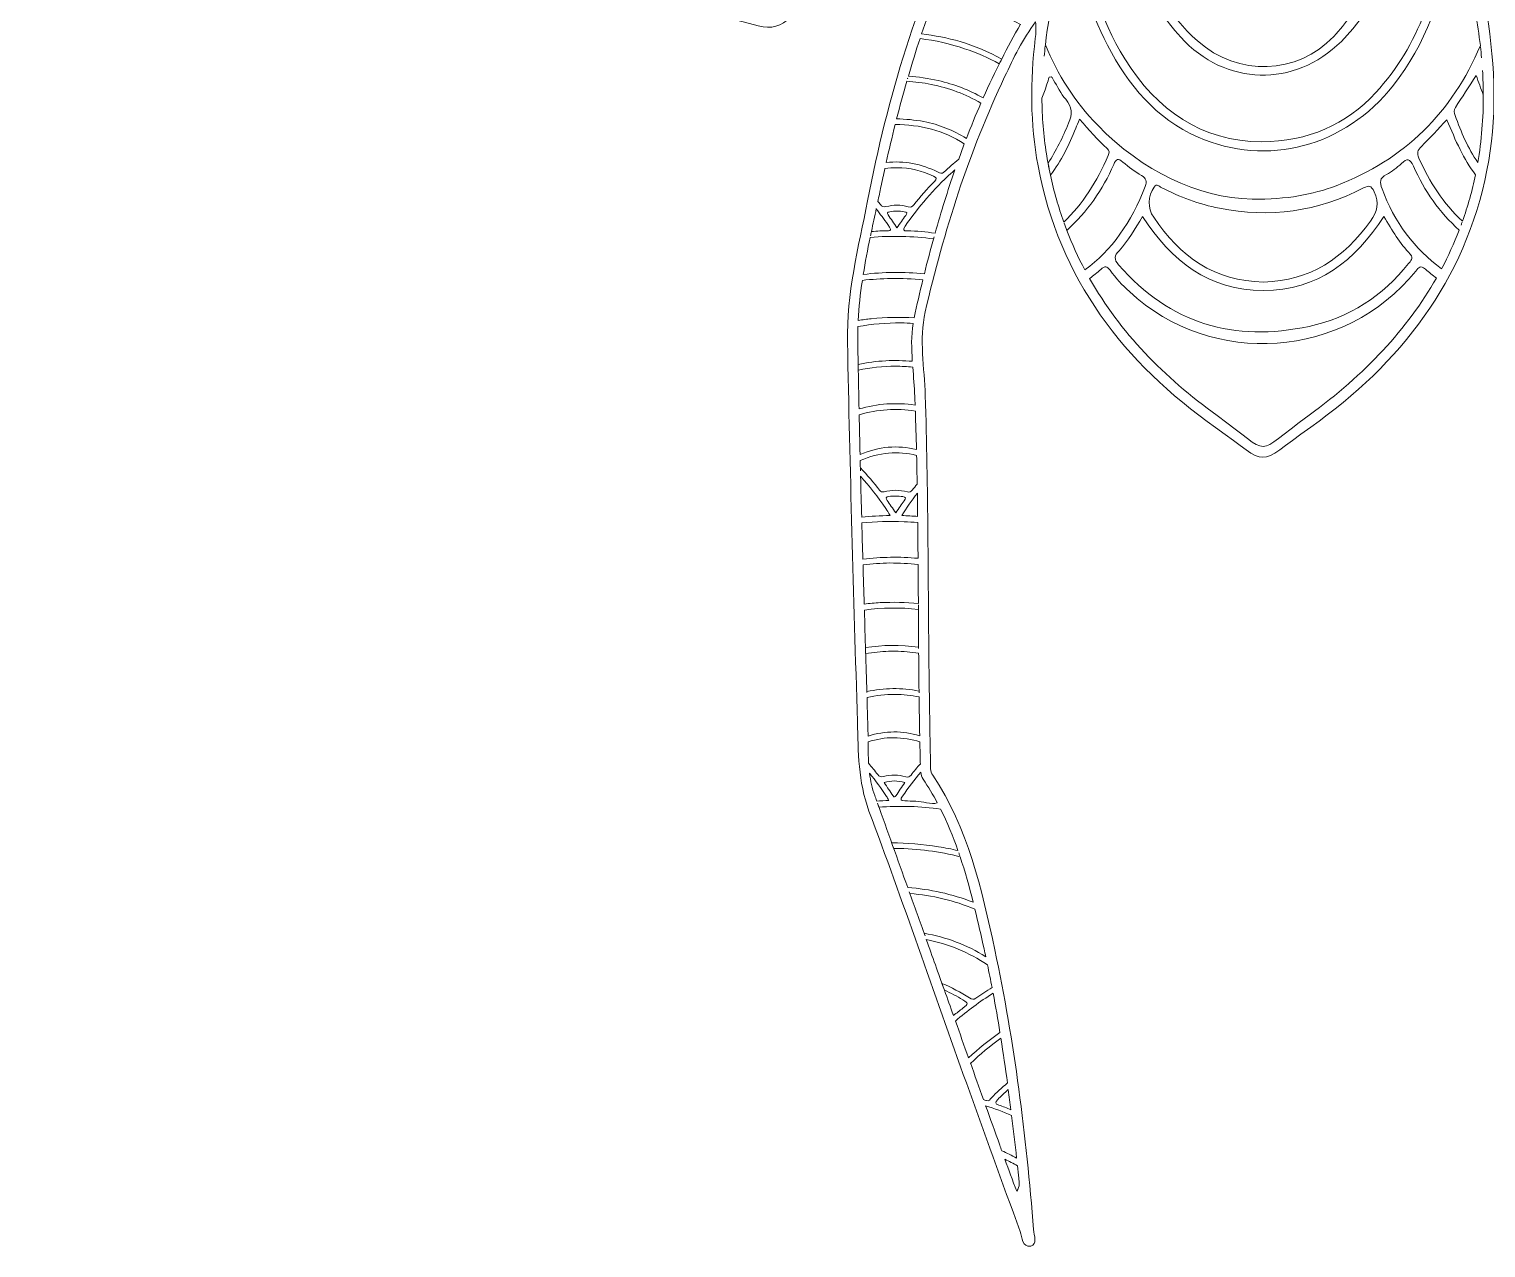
# Model space of a CAD drawing. Extents: x 25 to 1975, y -721 to -279.
# Drawn here: x 24.8 to 240.1, y -717.7 to -537.7 of the extents above; entities that cross this region are included whole.
import ezdxf

# ---------------------------------------------------------------- set-up
doc = ezdxf.new("R2010")
doc.units = 0
doc.header["$MEASUREMENT"] = 0
doc.layers.add('Layer 1', color=7, linetype='Continuous')

# ---------------------------------------------------------------- blocks, each defined once
blk = doc.blocks.new('block 2')
at = {"layer": 'Layer 1', "lineweight": 0}
for points, knots in [([(388.32, -501.72), (384.42, -499.62), (380.27, -498.28), (375.85, -497.84), (365.06, -496.77), (355.42, -500.09), (347.08, -506.53), (342.61, -509.97), (337.86, -511.74), (332.54, -512.74), (328.89, -513.44), (325.27, -514.34), (321.63, -515.1), (310.53, -517.39), (299.47, -519.93), (288.21, -521.37), (286.94, -521.53), (286.01, -521.22), (285.06, -520.39), (268.73, -506.1), (252.39, -491.82), (236.02, -477.58), (234.88, -476.58), (234.68, -475.63), (235.48, -474.22), (236.18, -474.76), (236.83, -475.25), (237.47, -475.76), (244.99, -481.77), (252.98, -487.06), (261.25, -491.98), (263.38, -493.24), (264.75, -493.18), (266.57, -491.33), (274.77, -483.02), (283.11, -474.84), (291.16, -466.37), (303.15, -453.76), (314.88, -440.92), (326.22, -427.72), (327.13, -426.66), (328.01, -425.63), (328.06, -424.07), (328.48, -411.88), (332.55, -400.77), (338.22, -390.14), (338.62, -389.38), (339.64, -388.56), (338.92, -387.73), (338.31, -387.03), (337.19, -387.5), (336.31, -387.71), (330.47, -389.11), (326.79, -393.15), (323.95, -398.1), (320.32, -404.42), (318.4, -411.34), (317.15, -418.47), (316.9, -419.93), (316.77, -421.38), (315.58, -422.54), (297.81, -439.79), (280.06, -457.07), (262.32, -474.33), (255.99, -466.91), (246.81, -461.23), (237.01, -456.42), (234.03, -454.96), (234.03, -454.94), (235.58, -452.08), (243.25, -437.97), (250.91, -423.85), (258.6, -409.74), (259.28, -408.49), (259.74, -407.2), (260.05, -405.81), (264.41, -386.62), (268.78, -367.42), (273.18, -348.24), (273.49, -346.9), (273.51, -345.66), (273.22, -344.32), (270.43, -331.39), (267.67, -318.44), (264.9, -305.5), (263.42, -298.54), (261.94, -291.58), (260.41, -284.64), (260.25, -283.92), (260.33, -282.63), (259.25, -282.77), (258.19, -282.91), (258.57, -284.12), (258.58, -284.88), (258.64, -287.2), (258.81, -289.51), (258.89, -291.82), (259.33, -305.23), (259.78, -318.63), (260.16, -332.04), (260.29, -336.58), (261.14, -341.17), (260.25, -345.66), (257.16, -361.33), (253.45, -376.86), (249.41, -392.3), (248.35, -396.36), (247.95, -400.68), (245.65, -404.32), (240.51, -412.44), (235.27, -420.5), (230.05, -428.57), (229.69, -429.12), (229.57, -430.03), (228.54, -429.99), (227.75, -427.88), (227.07, -425.75), (226.16, -423.72), (225.56, -422.38), (225.77, -421.5), (226.72, -420.41), (230.34, -416.29), (233.44, -411.79), (236.03, -406.95), (238.09, -403.13), (239.69, -399.14), (240, -394.75), (240.43, -388.76), (237.46, -383.85), (232.08, -381.7), (231.45, -381.45), (230.63, -380.5), (229.94, -381.67), (229.37, -382.64), (230.35, -382.96), (230.82, -383.43), (232.94, -385.55), (233.85, -388.12), (233.78, -391.08), (233.67, -395.53), (231.94, -399.46), (229.85, -403.25), (228.48, -405.75), (227.06, -408.23), (224.94, -410.57), (224.24, -407.44), (223.54, -404.69), (221.84, -402.37), (221.06, -401.3), (220.79, -400.36), (221.06, -398.98), (221.55, -396.44), (220.15, -394.06), (217.96, -393.03), (215.75, -392), (213.26, -392.6), (211.46, -394.6), (210.99, -395.13), (210.79, -395.84), (209.78, -395.8), (207.64, -395.72), (205.49, -395.82), (203.35, -395.91), (202.58, -395.94), (202.21, -395.61), (201.75, -395.04), (199.61, -392.46), (196.98, -391.85), (194.54, -393.24), (192.17, -394.59), (191.24, -397.48), (192.21, -400.41), (192.4, -401), (192.98, -401.53), (192.46, -402.24), (190.84, -404.48), (190.2, -407.16), (189.28, -410.08), (185.69, -405.3), (182.85, -400.49), (181.44, -394.96), (180.32, -390.54), (180.6, -386.38), (184.3, -383.09), (184.75, -382.69), (185.13, -382.27), (184.75, -381.6), (184.22, -380.69), (183.57, -381.31), (183.04, -381.53), (178.45, -383.35), (175.53, -386.59), (174.81, -391.57), (174.2, -395.82), (175.39, -399.79), (177.06, -403.62), (179.7, -409.67), (183.5, -414.99), (187.63, -420.09), (188.16, -420.74), (189.1, -421.21), (188.61, -422.4), (187.61, -424.8), (186.71, -427.24), (185.69, -429.87), (185.28, -429.42), (185.04, -429.21), (184.87, -428.95), (179.48, -420.59), (174.1, -412.23), (168.72, -403.88), (168.17, -403.02), (167.85, -402.1), (167.61, -401.13), (164.99, -390.78), (162.08, -380.5), (159.83, -370.07), (157.22, -358.01), (153.16, -346.2), (154.37, -333.45), (155.29, -323.75), (155.15, -313.94), (155.48, -304.18), (155.7, -297.73), (155.92, -291.27), (156.09, -284.82), (156.11, -284.08), (156.52, -282.85), (155.37, -282.78), (154.3, -282.7), (154.6, -284.03), (154.25, -284.71), (154.21, -284.78), (154.22, -284.87), (154.2, -284.95), (150.11, -304.04), (146.01, -323.12), (141.93, -342.21), (141.48, -344.29), (141.03, -346.3), (141.55, -348.55), (145.19, -364.1), (148.58, -379.7), (152.27, -395.24), (153.5, -400.43), (153.94, -405.84), (156.6, -410.69), (164.06, -424.25), (171.41, -437.88), (178.8, -451.49), (180.53, -454.67), (180.41, -455.03), (177.28, -456.61), (168.06, -461.25), (159.25, -466.47), (152.42, -474.43), (151.63, -475.36), (151.16, -475.09), (150.47, -474.37), (148.11, -471.93), (145.72, -469.52), (143.33, -467.11), (128.92, -452.58), (114.53, -438.03), (100.09, -423.54), (98.54, -421.99), (97.82, -420.27), (97.46, -418.14), (96.12, -410.43), (93.97, -402.98), (89.65, -396.33), (86.96, -392.19), (83.51, -388.96), (78.53, -387.76), (77.58, -387.53), (76.38, -386.98), (75.72, -387.79), (75.07, -388.58), (76.1, -389.45), (76.51, -390.22), (81.84, -400.16), (85.76, -410.57), (86.48, -421.93), (86.65, -424.67), (87.55, -426.74), (89.31, -428.77), (108.22, -450.55), (127.98, -471.53), (148.56, -491.74), (150, -493.15), (151.15, -493.27), (152.86, -492.28), (161.4, -487.33), (169.58, -481.85), (177.3, -475.7), (177.79, -475.32), (178.15, -474.68), (178.91, -474.75), (179.89, -476.37), (178.98, -477.3), (177.82, -478.3), (162.39, -491.73), (146.92, -505.12), (131.64, -518.72), (129.05, -521.02), (126.67, -521.58), (123.4, -521.03), (107.23, -518.33), (91.26, -514.67), (75.25, -511.18), (73.67, -510.84), (72.38, -510.13), (71.13, -509.08), (65.16, -504.06), (58.45, -500.37), (50.8, -498.61), (42.34, -496.66), (34.19, -497.56), (26.48, -501.66), (25.86, -501.99), (24.82, -502.12), (25.06, -503.08), (25.29, -503.99), (26.28, -503.69), (26.99, -503.77), (28.63, -503.95), (30.29, -504.06), (31.92, -504.31), (44.53, -506.24), (56.12, -510.44), (65.48, -519.53), (66.23, -520.25), (67.1, -520.58), (68.1, -520.83), (89.59, -526.24), (111.08, -531.65), (132.55, -537.16), (134.57, -537.67), (135.89, -537.32), (137.37, -535.83), (148.44, -524.65), (159.59, -513.54), (170.76, -502.44), (174.79, -498.42), (178.92, -494.51), (183.39, -490.18), (183.24, -492.02), (186.02, -492.95), (183.69, -494.56), (174.66, -500.8), (168.4, -509.37), (163.34, -518.92), (155.99, -532.79), (151.72, -547.71), (148.71, -563.03), (147.36, -569.92), (145.6, -576.81), (145.74, -583.88), (146.09, -602.58), (146.66, -621.29), (147.21, -639.99), (147.35, -644.42), (147.3, -648.81), (148.92, -653.17), (153.89, -666.49), (158.52, -679.95), (163.31, -693.34), (165.93, -700.67), (168.58, -707.99), (171.27, -715.29), (171.57, -716.13), (171.54, -717.7), (172.82, -717.43), (173.88, -717.21), (173.3, -715.86), (173.24, -715.01), (172.14, -701.13), (170.44, -687.32), (167.51, -673.69), (165.59, -664.71), (163.57, -655.71), (158.34, -647.88), (157.94, -647.29), (158.01, -646.62), (158, -645.96), (157.93, -641.57), (157.85, -637.18), (157.8, -632.8), (157.64, -619.13), (157.68, -605.47), (157.24, -591.81), (157.11, -587.7), (156.3, -583.51), (157.23, -579.45), (159.97, -567.48), (163.7, -555.83), (168.97, -544.71), (170.29, -541.91), (171.63, -539.12), (173.54, -536.61), (173.65, -537.46), (173.59, -538.25), (173.49, -539.04), (172.75, -545.33), (172.73, -551.6), (173.9, -557.85), (177.01, -574.55), (186.59, -586.95), (200.13, -596.51), (208.41, -602.35), (205.79, -602.42), (214.19, -596.46), (227.46, -587.04), (236.99, -574.87), (240.24, -558.49), (241.74, -550.93), (241.51, -543.36), (240.23, -535.39), (241.47, -536.15), (241.72, -537.07), (242.15, -537.83), (249.19, -550.34), (253.61, -563.84), (257.07, -577.69), (257.45, -579.21), (257.9, -580.7), (257.84, -582.32), (257.59, -588.6), (257.29, -594.89), (257.21, -601.18), (257.04, -614.84), (257.04, -628.51), (256.83, -642.18), (256.8, -644.25), (257.27, -646.5), (255.97, -648.45), (253.44, -652.19), (251.83, -656.36), (250.53, -660.64), (245.29, -678.03), (243.2, -695.96), (241.52, -713.95), (241.44, -714.85), (241.36, -715.76), (241.35, -716.67), (241.35, -717.07), (241.48, -717.57), (242.02, -717.52), (242.29, -717.49), (242.63, -717.23), (242.76, -716.99), (243.07, -716.4), (243.29, -715.77), (243.51, -715.15), (246.36, -706.95), (249.26, -698.76), (252.24, -690.61), (257.04, -677.48), (261.6, -664.27), (266.43, -651.16), (266.92, -649.83), (267.21, -648.49), (267.25, -647.05), (267.66, -631.49), (268.13, -615.94), (268.56, -600.38), (268.73, -593.93), (269.53, -587.39), (268.83, -581.03), (266.98, -564.39), (263.49, -548.03), (257.41, -532.36), (251.61, -517.44), (244.15, -503.61), (230.47, -494.21), (228.72, -493.01), (230.39, -491.98), (230.82, -491.08), (231.54, -489.57), (232.16, -491.03), (232.59, -491.45), (237.95, -496.63), (243.31, -501.82), (248.6, -507.07), (258.23, -516.65), (267.82, -526.27), (277.42, -535.89), (278.58, -537.05), (279.64, -537.78), (281.53, -537.3), (302.84, -531.85), (324.18, -526.51), (345.52, -521.17), (347.33, -520.71), (348.84, -519.94), (350.2, -518.6), (352.99, -515.86), (356.2, -513.64), (359.64, -511.78), (368.44, -507), (377.88, -504.5), (387.83, -503.76), (388.53, -503.71), (389.5, -503.99), (389.65, -502.97), (389.77, -502.15), (388.88, -502.02), (388.32, -501.72)], [0, 0, 0, 0, 1, 1, 1, 2, 2, 2, 3, 3, 3, 4, 4, 4, 5, 5, 5, 6, 6, 6, 7, 7, 7, 8, 8, 8, 9, 9, 9, 10, 10, 10, 11, 11, 11, 12, 12, 12, 13, 13, 13, 14, 14, 14, 15, 15, 15, 16, 16, 16, 17, 17, 17, 18, 18, 18, 19, 19, 19, 20, 20, 20, 21, 21, 21, 22, 22, 22, 23, 23, 23, 24, 24, 24, 25, 25, 25, 26, 26, 26, 27, 27, 27, 28, 28, 28, 29, 29, 29, 30, 30, 30, 31, 31, 31, 32, 32, 32, 33, 33, 33, 34, 34, 34, 35, 35, 35, 36, 36, 36, 37, 37, 37, 38, 38, 38, 39, 39, 39, 40, 40, 40, 41, 41, 41, 42, 42, 42, 43, 43, 43, 44, 44, 44, 45, 45, 45, 46, 46, 46, 47, 47, 47, 48, 48, 48, 49, 49, 49, 50, 50, 50, 51, 51, 51, 52, 52, 52, 53, 53, 53, 54, 54, 54, 55, 55, 55, 56, 56, 56, 57, 57, 57, 58, 58, 58, 59, 59, 59, 60, 60, 60, 61, 61, 61, 62, 62, 62, 63, 63, 63, 64, 64, 64, 65, 65, 65, 66, 66, 66, 67, 67, 67, 68, 68, 68, 69, 69, 69, 70, 70, 70, 71, 71, 71, 72, 72, 72, 73, 73, 73, 74, 74, 74, 75, 75, 75, 76, 76, 76, 77, 77, 77, 78, 78, 78, 79, 79, 79, 80, 80, 80, 81, 81, 81, 82, 82, 82, 83, 83, 83, 84, 84, 84, 85, 85, 85, 86, 86, 86, 87, 87, 87, 88, 88, 88, 89, 89, 89, 90, 90, 90, 91, 91, 91, 92, 92, 92, 93, 93, 93, 94, 94, 94, 95, 95, 95, 96, 96, 96, 97, 97, 97, 98, 98, 98, 99, 99, 99, 100, 100, 100, 101, 101, 101, 102, 102, 102, 103, 103, 103, 104, 104, 104, 105, 105, 105, 106, 106, 106, 107, 107, 107, 108, 108, 108, 109, 109, 109, 110, 110, 110, 111, 111, 111, 112, 112, 112, 113, 113, 113, 114, 114, 114, 115, 115, 115, 116, 116, 116, 117, 117, 117, 118, 118, 118, 119, 119, 119, 120, 120, 120, 121, 121, 121, 122, 122, 122, 123, 123, 123, 124, 124, 124, 125, 125, 125, 126, 126, 126, 127, 127, 127, 128, 128, 128, 129, 129, 129, 130, 130, 130, 131, 131, 131, 132, 132, 132, 133, 133, 133, 134, 134, 134, 135, 135, 135, 136, 136, 136, 137, 137, 137, 138, 138, 138, 139, 139, 139, 140, 140, 140, 141, 141, 141, 142, 142, 142, 143, 143, 143, 144, 144, 144, 145, 145, 145, 146, 146, 146, 147, 147, 147, 148, 148, 148, 149, 149, 149, 150, 150, 150, 151, 151, 151, 152, 152, 152, 153, 153, 153, 154, 154, 154, 155, 155, 155, 156, 156, 156, 157, 157, 157, 158, 158, 158, 159, 159, 159, 160, 160, 160, 161, 161, 161, 162, 162, 162, 163, 163, 163, 164, 164, 164, 165, 165, 165, 166, 166, 166, 167, 167, 167, 168, 168, 168, 169, 169, 169, 169]), ([(218.84, -517.57), (218.93, -517.03), (219, -516.49), (219.08, -515.96), (219.1, -515.83), (219.15, -515.72), (219.24, -515.44), (221.34, -516.9), (223.53, -518.1), (225.82, -519.09), (226.51, -519.39), (226.15, -520.06), (226.08, -520.55), (225.48, -524.74), (224.01, -528.63), (222, -532.34), (220.76, -534.62), (219.42, -536.84), (217.61, -538.73), (212.14, -544.42), (203.55, -544.73), (197.46, -539.41), (193.15, -535.65), (190.78, -530.71), (189.22, -525.32), (188.74, -523.63), (188.38, -521.91), (188.19, -520.16), (188.15, -519.71), (188.04, -519.25), (188.63, -519.01), (190.88, -518.1), (192.98, -516.9), (195.18, -515.38), (195.64, -518.79), (196.15, -521.93), (197.25, -524.93), (197.87, -526.62), (198.65, -528.24), (199.75, -529.68), (203.74, -534.9), (210.85, -534.86), (214.71, -529.54), (217.29, -525.99), (218.18, -521.81), (218.84, -517.57)], [0, 0, 0, 0, 1, 1, 1, 2, 2, 2, 3, 3, 3, 4, 4, 4, 5, 5, 5, 6, 6, 6, 7, 7, 7, 8, 8, 8, 9, 9, 9, 10, 10, 10, 11, 11, 11, 12, 12, 12, 13, 13, 13, 14, 14, 14, 15, 15, 15, 15]), ([(234.44, -522.02), (232.95, -531.23), (230.3, -539.97), (223.8, -547.04), (219.38, -551.84), (213.83, -554.22), (206.93, -554.31), (198.05, -554.25), (191.47, -549.69), (186.74, -542.07), (182.97, -536), (181.05, -529.27), (179.93, -522.28), (179.79, -521.41), (180.07, -521.08), (180.93, -521.01), (182.56, -520.88), (184.16, -520.52), (185.7, -520), (186.64, -519.68), (186.87, -519.94), (187.01, -520.9), (188.01, -527.61), (190.34, -533.75), (194.98, -538.85), (201.56, -546.07), (211.8, -546.37), (218.72, -539.48), (223.5, -534.73), (225.9, -528.77), (227.13, -522.27), (227.59, -519.82), (227.54, -519.84), (229.96, -520.39), (231.18, -520.67), (232.42, -520.86), (233.66, -521.05), (234.26, -521.14), (234.54, -521.35), (234.44, -522.02)], [0, 0, 0, 0, 1, 1, 1, 2, 2, 2, 3, 3, 3, 4, 4, 4, 5, 5, 5, 6, 6, 6, 7, 7, 7, 8, 8, 8, 9, 9, 9, 10, 10, 10, 11, 11, 11, 12, 12, 12, 13, 13, 13, 13]), ([(235.15, -525.34), (235.28, -524.71), (235.42, -524.08), (235.52, -523.45), (236.25, -525.64), (236.91, -527.87), (237.46, -530.14), (238.29, -533.54), (238.89, -536.86), (239.26, -540.1), (235.1, -549.94), (228.08, -556.93), (217.95, -560.8), (214.44, -562.13), (210.79, -562.8), (205.53, -562.79), (197.41, -562.53), (189.34, -558.65), (182.72, -551.87), (179.28, -548.36), (176.79, -544.35), (174.99, -539.99), (175.67, -534.2), (176.98, -528.61), (178.83, -523.2), (179.76, -529.08), (181.4, -534.74), (184.16, -540.04), (187.22, -545.93), (191.31, -550.86), (197.54, -553.61), (207.75, -558.11), (219.27, -555.05), (226.42, -545.94), (231.18, -539.87), (233.62, -532.79), (235.15, -525.34)], [0, 0, 0, 0, 1, 1, 1, 2, 2, 2, 3, 3, 3, 4, 4, 4, 5, 5, 5, 6, 6, 6, 7, 7, 7, 8, 8, 8, 9, 9, 9, 10, 10, 10, 11, 11, 11, 12, 12, 12, 12]), ([(168.53, -542.09), (166.59, -541.03), (164.56, -540.15), (162.39, -539.51), (160.51, -538.96), (158.61, -538.59), (156.7, -538.38), (157.33, -536.5), (158.01, -534.63), (158.73, -532.78), (163.08, -533.42), (167.35, -534.81), (171.31, -536.96), (171.31, -536.95), (171.32, -536.95), (171.32, -536.95), (170.34, -538.64), (169.41, -540.36), (168.53, -542.09)], [0, 0, 0, 0, 1, 1, 1, 2, 2, 2, 3, 3, 3, 4, 4, 4, 5, 5, 5, 6, 6, 6, 6]), ([(165.8, -547.82), (163.73, -546.65), (161.5, -545.8), (159.14, -545.26), (157.68, -544.93), (156.21, -544.7), (154.74, -544.6), (155.28, -542.75), (155.85, -540.9), (156.46, -539.07), (158.74, -539.32), (160.92, -539.85), (163.04, -540.55), (164.84, -541.14), (166.55, -541.88), (168.18, -542.78), (168.29, -542.55), (168.41, -542.33), (168.52, -542.11), (167.56, -543.99), (166.66, -545.89), (165.8, -547.82)], [0, 0, 0, 0, 1, 1, 1, 2, 2, 2, 3, 3, 3, 4, 4, 4, 5, 5, 5, 6, 6, 6, 7, 7, 7, 7]), ([(174.97, -540.15), (174.91, -540.66), (174.86, -541.17), (174.81, -541.68), (174.86, -541.17), (174.91, -540.66), (174.97, -540.15)], [0, 0, 0, 0, 1, 1, 1, 2, 2, 2, 2]), ([(239.28, -540.29), (239.34, -540.82), (239.39, -541.35), (239.44, -541.88), (239.39, -541.35), (239.34, -540.82), (239.28, -540.29)], [0, 0, 0, 0, 1, 1, 1, 2, 2, 2, 2]), ([(174.47, -547.84), (174.6, -547.52), (174.73, -547.2), (174.85, -546.88), (175.11, -546.17), (175.32, -545.45), (175.55, -544.76), (176.02, -544.56), (176.05, -544.98), (176.17, -545.18), (176.79, -546.13), (177.26, -547.19), (177.99, -548.03), (178.97, -549.17), (178.98, -550.23), (178.42, -551.56), (177.55, -553.62), (176.61, -555.62), (175.38, -557.46), (175.3, -557.01), (175.22, -556.56), (175.15, -556.1), (174.72, -553.36), (174.49, -550.62), (174.47, -547.84)], [0, 0, 0, 0, 1, 1, 1, 2, 2, 2, 3, 3, 3, 4, 4, 4, 5, 5, 5, 6, 6, 6, 7, 7, 7, 8, 8, 8, 8]), ([(238.89, -557.38), (237.44, -555.24), (236.4, -552.88), (235.54, -550.41), (235.41, -550.01), (235.3, -549.64), (235.57, -549.22), (236.59, -547.7), (237.57, -546.15), (238.64, -544.51), (239.01, -545.5), (239.34, -546.44), (239.7, -547.36), (239.71, -550.81), (239.44, -554.14), (238.89, -557.38)], [0, 0, 0, 0, 1, 1, 1, 2, 2, 2, 3, 3, 3, 4, 4, 4, 5, 5, 5, 5]), ([(239.58, -543.78), (239.65, -544.99), (239.69, -546.18), (239.7, -547.36), (239.69, -546.18), (239.65, -544.99), (239.58, -543.78)], [0, 0, 0, 0, 1, 1, 1, 2, 2, 2, 2]), ([(163.32, -553.81), (161.38, -552.62), (159.3, -551.74), (157.03, -551.32), (155.67, -551.07), (154.32, -550.94), (153, -550.93), (153.47, -549.07), (153.98, -547.22), (154.51, -545.37), (155.71, -545.44), (156.91, -545.59), (158.12, -545.83), (160.74, -546.35), (163.19, -547.29), (165.46, -548.6), (165.46, -548.59), (165.46, -548.59), (165.47, -548.59), (164.71, -550.31), (164, -552.05), (163.32, -553.81)], [0, 0, 0, 0, 1, 1, 1, 2, 2, 2, 3, 3, 3, 4, 4, 4, 5, 5, 5, 6, 6, 6, 7, 7, 7, 7]), ([(154.64, -544.91), (154.63, -544.95), (154.62, -544.98), (154.61, -545.01), (154.62, -544.98), (154.63, -544.95), (154.64, -544.91)], [0, 0, 0, 0, 1, 1, 1, 2, 2, 2, 2]), ([(179.48, -552.29), (179.63, -551.91), (179.8, -551.53), (180.03, -550.97), (181.45, -552.57), (182.7, -554.03), (184.12, -555.32), (184.46, -555.63), (184.45, -555.94), (184.28, -556.33), (182.59, -560.16), (180.48, -563.55), (177.71, -566.18), (176.91, -563.95), (176.25, -561.63), (175.73, -559.22), (177.34, -557.13), (178.52, -554.77), (179.48, -552.29)], [0, 0, 0, 0, 1, 1, 1, 2, 2, 2, 3, 3, 3, 4, 4, 4, 5, 5, 5, 6, 6, 6, 6]), ([(236.62, -566.05), (236.62, -566.05), (236.62, -566.04), (236.61, -566.04), (233.79, -563.42), (231.73, -560.23), (230.19, -556.71), (229.87, -555.98), (229.97, -555.53), (230.55, -554.98), (231.83, -553.74), (233.02, -552.41), (234.3, -551.07), (234.97, -552.58), (235.56, -554.05), (236.27, -555.45), (236.94, -556.76), (237.68, -558.02), (238.55, -559.18), (238.06, -561.53), (237.42, -563.82), (236.62, -566.05)], [0, 0, 0, 0, 1, 1, 1, 2, 2, 2, 3, 3, 3, 4, 4, 4, 5, 5, 5, 6, 6, 6, 7, 7, 7, 7]), ([(162.18, -556.88), (161.43, -557.49), (160.71, -558.13), (160, -558.79), (159.66, -559.11), (159.41, -558.91), (159.12, -558.77), (156.66, -557.61), (154.11, -557.05), (151.46, -557.39), (151.88, -555.51), (152.32, -553.64), (152.79, -551.77), (156.42, -551.73), (160.07, -552.68), (163.01, -554.62), (162.73, -555.37), (162.45, -556.12), (162.18, -556.88)], [0, 0, 0, 0, 1, 1, 1, 2, 2, 2, 3, 3, 3, 4, 4, 4, 5, 5, 5, 6, 6, 6, 6]), ([(175.39, -557.49), (175.49, -558.07), (175.61, -558.65), (175.73, -559.22), (175.61, -558.65), (175.5, -558.07), (175.39, -557.49)], [0, 0, 0, 0, 1, 1, 1, 2, 2, 2, 2]), ([(178.16, -567.4), (181.15, -564.66), (183.45, -561.4), (185.09, -557.67), (185.46, -556.81), (185.72, -556.66), (186.45, -557.3), (187.3, -558.04), (188.23, -558.71), (189.19, -559.29), (189.92, -559.72), (190.01, -560.15), (189.73, -560.91), (187.74, -566.21), (184.76, -570.34), (180.82, -573.24), (179.83, -571.36), (178.94, -569.42), (178.16, -567.4)], [0, 0, 0, 0, 1, 1, 1, 2, 2, 2, 3, 3, 3, 4, 4, 4, 5, 5, 5, 6, 6, 6, 6]), ([(224.73, -561.25), (224.38, -560.29), (224.34, -559.67), (225.38, -559.14), (226.19, -558.72), (226.94, -558.14), (227.61, -557.52), (228.46, -556.73), (228.86, -556.74), (229.38, -557.91), (230.99, -561.56), (233.23, -564.74), (236.13, -567.36), (235.38, -569.3), (234.52, -571.2), (233.53, -573.06), (229.55, -570.16), (226.52, -566.13), (224.73, -561.25)], [0, 0, 0, 0, 1, 1, 1, 2, 2, 2, 3, 3, 3, 4, 4, 4, 5, 5, 5, 6, 6, 6, 6]), ([(150.69, -560.94), (150.88, -560.05), (151.08, -559.16), (151.27, -558.27), (151.85, -558.18), (152.44, -558.14), (153.05, -558.14), (154.94, -558.13), (156.72, -558.59), (158.43, -559.37), (158.9, -559.58), (159.01, -559.77), (158.59, -560.18), (157.5, -561.25), (156.5, -562.4), (155.56, -563.6), (155.33, -563.9), (155.12, -564.02), (154.72, -563.91), (153.63, -563.6), (152.52, -563.6), (151.43, -563.89), (151.03, -564), (150.82, -563.88), (150.6, -563.58), (150.48, -563.42), (150.35, -563.27), (150.23, -563.12), (150.23, -563.12), (150.23, -563.13), (150.23, -563.13), (150.39, -562.4), (150.54, -561.67), (150.69, -560.94)], [0, 0, 0, 0, 1, 1, 1, 2, 2, 2, 3, 3, 3, 4, 4, 4, 5, 5, 5, 6, 6, 6, 7, 7, 7, 8, 8, 8, 9, 9, 9, 10, 10, 10, 11, 11, 11, 11]), ([(158.69, -567.81), (157.34, -567.6), (155.97, -567.47), (154.6, -567.47), (153.94, -567.48), (153.9, -567.31), (154.25, -566.79), (156.23, -563.91), (158.5, -561.3), (161.07, -558.94), (161.25, -558.78), (161.43, -558.62), (161.61, -558.46), (160.55, -561.54), (159.58, -564.66), (158.69, -567.81)], [0, 0, 0, 0, 1, 1, 1, 2, 2, 2, 3, 3, 3, 4, 4, 4, 5, 5, 5, 5]), ([(223.02, -566.02), (219.11, -571.46), (214.13, -574.9), (207.2, -575.02), (199.99, -574.92), (194.86, -571.26), (190.99, -565.46), (190.07, -564.07), (190.14, -562.35), (191.06, -560.99), (191.47, -560.4), (191.81, -560.9), (192.11, -561.06), (194.84, -562.46), (197.69, -563.53), (200.7, -564.13), (208.15, -565.61), (215.25, -564.62), (221.99, -561.13), (222.85, -560.69), (223.11, -560.75), (223.57, -561.69), (224.37, -563.35), (224.04, -564.59), (223.02, -566.02)], [0, 0, 0, 0, 1, 1, 1, 2, 2, 2, 3, 3, 3, 4, 4, 4, 5, 5, 5, 6, 6, 6, 7, 7, 7, 8, 8, 8, 8]), ([(151.7, -566.54), (151.82, -566.7), (151.92, -566.86), (152.02, -567.03), (152.19, -567.29), (152.14, -567.44), (151.81, -567.44), (150.96, -567.45), (150.12, -567.49), (149.28, -567.56), (149.52, -566.43), (149.76, -565.3), (150, -564.17), (150, -564.19), (150, -564.21), (149.99, -564.23), (150.58, -564.98), (151.15, -565.74), (151.7, -566.54)], [0, 0, 0, 0, 1, 1, 1, 2, 2, 2, 3, 3, 3, 4, 4, 4, 5, 5, 5, 6, 6, 6, 6]), ([(154.35, -565.19), (153.93, -565.77), (153.53, -566.35), (153.06, -567.01), (152.6, -566.34), (152.17, -565.73), (151.75, -565.12), (151.54, -564.82), (151.64, -564.68), (151.99, -564.63), (152.71, -564.52), (153.42, -564.51), (154.14, -564.64), (154.57, -564.71), (154.58, -564.88), (154.35, -565.19)], [0, 0, 0, 0, 1, 1, 1, 2, 2, 2, 3, 3, 3, 4, 4, 4, 5, 5, 5, 5]), ([(225.01, -565.33), (226.21, -567.42), (227.39, -569.3), (228.9, -570.93), (229.48, -571.55), (228.94, -571.92), (228.63, -572.31), (224.82, -577.1), (219.92, -580.28), (213.97, -581.57), (202.88, -583.97), (193.37, -581.19), (185.81, -572.48), (185.1, -571.67), (185.14, -571.15), (185.87, -570.4), (187.26, -568.95), (188.23, -567.18), (189.34, -565.35), (193.61, -571.91), (199.12, -576.29), (207.2, -576.27), (215.24, -576.25), (220.72, -571.91), (225.01, -565.33)], [0, 0, 0, 0, 1, 1, 1, 2, 2, 2, 3, 3, 3, 4, 4, 4, 5, 5, 5, 6, 6, 6, 7, 7, 7, 8, 8, 8, 8]), ([(157.1, -573.83), (154.08, -573.5), (151.05, -573.53), (148.07, -573.91), (148.37, -572.08), (148.72, -570.25), (149.1, -568.43), (152.23, -568.17), (155.37, -568.24), (158.46, -568.64), (158.48, -568.54), (158.51, -568.45), (158.53, -568.36), (158.03, -570.17), (157.55, -572), (157.1, -573.83)], [0, 0, 0, 0, 1, 1, 1, 2, 2, 2, 3, 3, 3, 4, 4, 4, 5, 5, 5, 5]), ([(149.27, -567.58), (149.23, -567.78), (149.19, -567.99), (149.14, -568.2), (149.19, -567.99), (149.23, -567.78), (149.27, -567.58)], [0, 0, 0, 0, 1, 1, 1, 2, 2, 2, 2]), ([(177.77, -566.33), (177.9, -566.69), (178.03, -567.04), (178.16, -567.4), (178.03, -567.04), (177.9, -566.69), (177.77, -566.33)], [0, 0, 0, 0, 1, 1, 1, 2, 2, 2, 2]), ([(236.42, -566.61), (236.47, -566.46), (236.53, -566.31), (236.58, -566.16), (236.53, -566.31), (236.47, -566.46), (236.42, -566.61)], [0, 0, 0, 0, 1, 1, 1, 2, 2, 2, 2]), ([(213.97, -594.68), (205.48, -600.85), (208.83, -600.8), (200.37, -594.75), (192.48, -589.1), (186.03, -582.44), (181.53, -574.5), (182.09, -574.08), (182.64, -573.63), (183.18, -573.16), (183.77, -572.64), (184.08, -572.64), (184.54, -573.28), (185.37, -574.43), (186.35, -575.47), (187.4, -576.44), (199.63, -587.8), (219.24, -586.39), (229.71, -573.4), (230.14, -572.86), (230.39, -572.48), (231.14, -573.13), (231.68, -573.59), (232.22, -574.03), (232.77, -574.44), (228.49, -581.92), (222.23, -588.68), (213.97, -594.68)], [0, 0, 0, 0, 1, 1, 1, 2, 2, 2, 3, 3, 3, 4, 4, 4, 5, 5, 5, 6, 6, 6, 7, 7, 7, 8, 8, 8, 9, 9, 9, 9]), ([(155.59, -580.29), (155.59, -580.31), (155.58, -580.32), (155.58, -580.33), (153.54, -580.18), (151.43, -580.22), (149.26, -580.44), (148.61, -580.51), (147.97, -580.6), (147.33, -580.71), (147.43, -578.72), (147.64, -576.75), (147.94, -574.78), (149.33, -574.62), (150.76, -574.52), (152.22, -574.5), (153.81, -574.48), (155.37, -574.54), (156.88, -574.69), (156.43, -576.55), (156, -578.42), (155.59, -580.29)], [0, 0, 0, 0, 1, 1, 1, 2, 2, 2, 3, 3, 3, 4, 4, 4, 5, 5, 5, 6, 6, 6, 7, 7, 7, 7]), ([(147.29, -581.61), (149.35, -581.24), (151.49, -581.05), (153.67, -581.05), (154.26, -581.07), (154.85, -581.1), (155.43, -581.15), (155.15, -582.95), (155.2, -584.83), (155.32, -586.73), (155.32, -586.73), (155.32, -586.73), (155.32, -586.73), (154.05, -586.62), (152.74, -586.59), (151.4, -586.66), (150, -586.73), (148.64, -586.91), (147.32, -587.19), (147.33, -587.48), (147.33, -587.77), (147.34, -588.06), (149.12, -587.66), (150.96, -587.46), (152.86, -587.45), (153.72, -587.46), (154.56, -587.52), (155.39, -587.6), (155.5, -589.04), (155.64, -590.49), (155.69, -591.91), (155.71, -592.34), (155.72, -592.78), (155.74, -593.21), (152.98, -592.79), (150.17, -592.98), (147.45, -593.78), (147.38, -590.43), (147.31, -587.07), (147.26, -583.72), (147.25, -583.02), (147.27, -582.31), (147.29, -581.61)], [0, 0, 0, 0, 1, 1, 1, 2, 2, 2, 3, 3, 3, 4, 4, 4, 5, 5, 5, 6, 6, 6, 7, 7, 7, 8, 8, 8, 9, 9, 9, 10, 10, 10, 11, 11, 11, 12, 12, 12, 13, 13, 13, 14, 14, 14, 14]), ([(155.77, -594.08), (155.83, -595.97), (155.89, -597.87), (155.94, -599.77), (153.16, -599.08), (150.38, -599.32), (147.6, -600.51), (147.55, -598.55), (147.51, -596.59), (147.46, -594.63), (150.17, -593.83), (153.02, -593.65), (155.77, -594.08)], [0, 0, 0, 0, 1, 1, 1, 2, 2, 2, 3, 3, 3, 4, 4, 4, 4]), ([(147.62, -601.41), (150.44, -600.18), (153.2, -599.92), (155.96, -600.65), (155.99, -602.06), (156.02, -603.46), (156.04, -604.87), (155.8, -605.16), (155.56, -605.46), (155.32, -605.77), (155.12, -606.02), (154.93, -606.11), (154.61, -606.02), (153.46, -605.72), (152.3, -605.72), (151.14, -606.01), (150.87, -606.08), (150.67, -606.01), (150.49, -605.78), (149.62, -604.65), (148.68, -603.56), (147.65, -602.45), (147.65, -602.61), (147.65, -602.77), (147.66, -602.93), (147.64, -602.42), (147.63, -601.92), (147.62, -601.41)], [0, 0, 0, 0, 1, 1, 1, 2, 2, 2, 3, 3, 3, 4, 4, 4, 5, 5, 5, 6, 6, 6, 7, 7, 7, 8, 8, 8, 9, 9, 9, 9]), ([(147.68, -603.72), (149.01, -605.2), (150.26, -606.79), (151.4, -608.48), (151.6, -608.77), (151.79, -609.07), (152.05, -609.49), (150.57, -609.56), (149.19, -609.62), (147.84, -609.77), (147.78, -607.75), (147.73, -605.74), (147.68, -603.72)], [0, 0, 0, 0, 1, 1, 1, 2, 2, 2, 3, 3, 3, 4, 4, 4, 4]), ([(152.87, -609.11), (152.4, -608.44), (152.03, -607.86), (151.62, -607.31), (151.36, -606.96), (151.42, -606.77), (151.85, -606.71), (152.54, -606.62), (153.23, -606.62), (153.92, -606.72), (154.37, -606.79), (154.39, -606.99), (154.14, -607.33), (153.73, -607.88), (153.34, -608.45), (152.87, -609.11)], [0, 0, 0, 0, 1, 1, 1, 2, 2, 2, 3, 3, 3, 4, 4, 4, 5, 5, 5, 5]), ([(156.07, -606.21), (156.08, -607.36), (156.1, -608.51), (156.11, -609.65), (155.35, -609.6), (154.57, -609.56), (153.79, -609.51), (154.45, -608.41), (155.21, -607.31), (156.07, -606.21)], [0, 0, 0, 0, 1, 1, 1, 2, 2, 2, 3, 3, 3, 3]), ([(147.86, -610.61), (149.88, -610.41), (151.96, -610.34), (154.1, -610.43), (154.78, -610.45), (155.45, -610.5), (156.12, -610.55), (156.14, -612.31), (156.16, -614.08), (156.17, -615.84), (153.47, -615.59), (150.75, -615.63), (148.02, -615.97), (147.96, -614.18), (147.91, -612.4), (147.86, -610.61)], [0, 0, 0, 0, 1, 1, 1, 2, 2, 2, 3, 3, 3, 4, 4, 4, 5, 5, 5, 5]), ([(156.18, -616.75), (156.2, -618.68), (156.21, -620.6), (156.22, -622.53), (154.38, -622.34), (152.49, -622.29), (150.55, -622.39), (149.76, -622.43), (148.98, -622.5), (148.21, -622.6), (148.15, -620.67), (148.1, -618.73), (148.04, -616.79), (149.35, -616.64), (150.67, -616.55), (152, -616.53), (153.42, -616.54), (154.81, -616.62), (156.18, -616.75)], [0, 0, 0, 0, 1, 1, 1, 2, 2, 2, 3, 3, 3, 4, 4, 4, 5, 5, 5, 6, 6, 6, 6]), ([(148.24, -623.48), (150.89, -623.12), (153.57, -623.09), (156.22, -623.38), (156.22, -623.16), (156.22, -622.94), (156.22, -622.72), (156.23, -624.86), (156.24, -627), (156.26, -629.14), (156.26, -629.08), (156.26, -629.03), (156.26, -628.98), (153.55, -628.61), (150.93, -628.63), (148.41, -629.03), (148.42, -629.33), (148.43, -629.62), (148.43, -629.92), (149, -629.82), (149.56, -629.74), (150.14, -629.68), (150.69, -629.63), (151.25, -629.59), (151.8, -629.56), (152.14, -629.54), (152.47, -629.56), (152.8, -629.56), (153.98, -629.58), (155.13, -629.68), (156.26, -629.84), (156.27, -631.27), (156.28, -632.71), (156.3, -634.14), (156.3, -634.67), (156.31, -635.19), (156.32, -635.71), (156.32, -635.62), (156.32, -635.53), (156.31, -635.44), (153.76, -634.95), (151.15, -634.97), (148.6, -635.53), (148.61, -635.57), (148.61, -635.61), (148.61, -635.65), (148.49, -631.59), (148.36, -627.54), (148.24, -623.48)], [0, 0, 0, 0, 1, 1, 1, 2, 2, 2, 3, 3, 3, 4, 4, 4, 5, 5, 5, 6, 6, 6, 7, 7, 7, 8, 8, 8, 9, 9, 9, 10, 10, 10, 11, 11, 11, 12, 12, 12, 13, 13, 13, 14, 14, 14, 15, 15, 15, 16, 16, 16, 16]), ([(148.75, -640.57), (148.71, -639.18), (148.67, -637.79), (148.63, -636.39), (149.99, -636.09), (151.38, -635.94), (152.74, -635.94), (153.97, -635.96), (155.16, -636.08), (156.33, -636.31), (156.35, -638.23), (156.38, -640.15), (156.42, -642.06), (153.88, -641.28), (151.33, -641.3), (148.78, -642.1), (148.78, -641.59), (148.77, -641.08), (148.75, -640.57)], [0, 0, 0, 0, 1, 1, 1, 2, 2, 2, 3, 3, 3, 4, 4, 4, 5, 5, 5, 6, 6, 6, 6]), ([(152.55, -642.35), (153.98, -642.36), (155.24, -642.56), (156.44, -642.94), (156.46, -644.06), (156.48, -645.19), (156.51, -646.31), (156.51, -646.27), (156.51, -646.23), (156.51, -646.19), (156.03, -646.73), (155.58, -647.29), (155.14, -647.86), (154.91, -648.15), (154.69, -648.2), (154.35, -648.11), (153.26, -647.81), (152.15, -647.8), (151.05, -648.09), (150.66, -648.19), (150.44, -648.09), (150.21, -647.78), (149.78, -647.21), (149.33, -646.66), (148.87, -646.12), (148.8, -645.07), (148.79, -644.02), (148.78, -642.97), (150.06, -642.55), (151.34, -642.32), (152.55, -642.35)], [0, 0, 0, 0, 1, 1, 1, 2, 2, 2, 3, 3, 3, 4, 4, 4, 5, 5, 5, 6, 6, 6, 7, 7, 7, 8, 8, 8, 9, 9, 9, 10, 10, 10, 10]), ([(149.77, -650.88), (149.38, -649.8), (149.15, -648.7), (149.01, -647.6), (149.9, -648.7), (150.73, -649.85), (151.52, -651.04), (151.61, -651.18), (151.69, -651.32), (151.85, -651.6), (151.24, -651.63), (150.64, -651.66), (150.06, -651.69), (149.96, -651.42), (149.87, -651.15), (149.77, -650.88)], [0, 0, 0, 0, 1, 1, 1, 2, 2, 2, 3, 3, 3, 4, 4, 4, 5, 5, 5, 5]), ([(156.92, -648.46), (157.69, -649.61), (158.38, -650.78), (159.02, -651.98), (158.57, -652.1), (158.06, -652.1), (157.44, -651.94), (156.41, -651.67), (155.29, -651.71), (154.21, -651.67), (153.53, -651.65), (153.54, -651.47), (153.88, -650.97), (154.73, -649.73), (155.63, -648.55), (156.58, -647.42), (156.58, -647.42), (156.58, -647.42), (156.58, -647.42), (156.63, -647.8), (156.73, -648.17), (156.92, -648.46)], [0, 0, 0, 0, 1, 1, 1, 2, 2, 2, 3, 3, 3, 4, 4, 4, 5, 5, 5, 6, 6, 6, 7, 7, 7, 7]), ([(154.22, -648.97), (153.76, -649.65), (153.33, -650.28), (152.9, -650.91), (152.76, -651.12), (152.63, -651.17), (152.47, -650.93), (152.04, -650.29), (151.62, -649.65), (151.16, -648.97), (152.21, -648.64), (153.15, -648.67), (154.22, -648.97)], [0, 0, 0, 0, 1, 1, 1, 2, 2, 2, 3, 3, 3, 4, 4, 4, 4]), ([(162.07, -659.01), (161.14, -658.79), (160.18, -658.6), (159.21, -658.44), (156.83, -658.06), (154.52, -657.87), (152.27, -657.85), (152.37, -658.13), (152.47, -658.41), (152.57, -658.7), (152.65, -658.7), (152.73, -658.69), (152.81, -658.69), (156.18, -658.73), (159.37, -659.14), (162.39, -659.92), (163.13, -662.13), (163.75, -664.38), (164.32, -666.65), (161.18, -665.42), (157.92, -664.7), (154.64, -664.48), (153.15, -660.32), (151.67, -656.16), (150.17, -652), (150.24, -652.2), (150.31, -652.4), (150.39, -652.6), (151.85, -652.51), (153.39, -652.48), (155.02, -652.48), (156.53, -652.54), (158.02, -652.68), (159.5, -652.89), (160.5, -654.88), (161.34, -656.93), (162.07, -659.01)], [0, 0, 0, 0, 1, 1, 1, 2, 2, 2, 3, 3, 3, 4, 4, 4, 5, 5, 5, 6, 6, 6, 7, 7, 7, 8, 8, 8, 9, 9, 9, 10, 10, 10, 11, 11, 11, 12, 12, 12, 12]), ([(162.34, -659.8), (162.29, -659.65), (162.24, -659.5), (162.19, -659.35), (162.24, -659.5), (162.29, -659.65), (162.34, -659.8)], [0, 0, 0, 0, 1, 1, 1, 2, 2, 2, 2]), ([(165.92, -673.54), (166.01, -673.93), (166.09, -674.31), (166.18, -674.7), (163.41, -672.95), (160.36, -671.79), (157.06, -671.23), (157.1, -671.36), (157.15, -671.49), (157.2, -671.62), (156.42, -669.44), (155.64, -667.27), (154.86, -665.1), (154.89, -665.19), (154.92, -665.27), (154.96, -665.36), (158.25, -665.62), (161.5, -666.39), (164.57, -667.67), (165.05, -669.62), (165.49, -671.58), (165.92, -673.54)], [0, 0, 0, 0, 1, 1, 1, 2, 2, 2, 3, 3, 3, 4, 4, 4, 5, 5, 5, 6, 6, 6, 7, 7, 7, 7]), ([(164.73, -680.82), (164.37, -681.07), (164.14, -681.02), (163.78, -680.79), (162.47, -679.96), (161.11, -679.22), (159.71, -678.63), (159.83, -678.96), (159.94, -679.29), (160.06, -679.63), (159.17, -677.14), (158.28, -674.65), (157.39, -672.17), (160.67, -672.81), (163.67, -674.05), (166.43, -675.89), (166.66, -677.01), (166.89, -678.13), (167.11, -679.26), (166.29, -679.73), (165.51, -680.28), (164.73, -680.82)], [0, 0, 0, 0, 1, 1, 1, 2, 2, 2, 3, 3, 3, 4, 4, 4, 5, 5, 5, 6, 6, 6, 7, 7, 7, 7]), ([(160.07, -679.64), (161, -680.04), (161.91, -680.52), (162.79, -681.08), (163.63, -681.61), (163.61, -681.63), (162.81, -682.28), (162.35, -682.65), (161.87, -683.01), (161.4, -683.37), (160.96, -682.13), (160.51, -680.88), (160.07, -679.64)], [0, 0, 0, 0, 1, 1, 1, 2, 2, 2, 3, 3, 3, 4, 4, 4, 4]), ([(168.28, -685.89), (166.63, -687.02), (165.09, -688.28), (163.64, -689.64), (162.99, -687.82), (162.34, -686.01), (161.69, -684.19), (163.45, -682.68), (165.31, -681.31), (167.26, -680.1), (167.63, -682.03), (167.97, -683.96), (168.28, -685.89)], [0, 0, 0, 0, 1, 1, 1, 2, 2, 2, 3, 3, 3, 4, 4, 4, 4]), ([(167.02, -695.54), (166.82, -695.75), (166.66, -696.08), (166.27, -695.95), (166.13, -695.9), (165.99, -695.86), (165.85, -695.81), (165.2, -694), (164.55, -692.19), (163.91, -690.38), (163.92, -690.41), (163.93, -690.44), (163.94, -690.46), (165.33, -689.09), (166.83, -687.85), (168.41, -686.74), (168.76, -688.94), (169.08, -691.14), (169.38, -693.34), (168.56, -694.03), (167.77, -694.77), (167.02, -695.54)], [0, 0, 0, 0, 1, 1, 1, 2, 2, 2, 3, 3, 3, 4, 4, 4, 5, 5, 5, 6, 6, 6, 7, 7, 7, 7]), ([(168.12, -696.61), (167.55, -696.41), (167.49, -696.24), (167.94, -695.8), (168.45, -695.29), (168.98, -694.8), (169.51, -694.33), (169.64, -695.32), (169.77, -696.31), (169.9, -697.29), (169.31, -697.05), (168.72, -696.81), (168.12, -696.61)], [0, 0, 0, 0, 1, 1, 1, 2, 2, 2, 3, 3, 3, 4, 4, 4, 4]), ([(170.74, -704.44), (170.02, -704.06), (169.29, -703.7), (168.55, -703.36), (168.45, -703.08), (168.35, -702.8), (168.25, -702.52), (167.55, -700.58), (166.86, -698.64), (166.16, -696.7), (167.47, -697.11), (168.75, -697.59), (170, -698.13), (170.26, -700.23), (170.5, -702.34), (170.74, -704.44)], [0, 0, 0, 0, 1, 1, 1, 2, 2, 2, 3, 3, 3, 4, 4, 4, 5, 5, 5, 5]), ([(171.06, -707.42), (171.12, -707.97), (171.3, -708.54), (170.75, -709.35), (170.14, -707.7), (169.56, -706.14), (169, -704.61), (169.63, -704.92), (170.25, -705.24), (170.86, -705.59), (170.93, -706.2), (171, -706.81), (171.06, -707.42)], [0, 0, 0, 0, 1, 1, 1, 2, 2, 2, 3, 3, 3, 4, 4, 4, 4])]:
    blk.add_open_spline(points, degree=3, knots=knots, dxfattribs=at)

msp = doc.modelspace()

# ---------------------------------------------------------------- block references
at = {"layer": 'Layer 1'}
msp.add_blockref('block 2', (0, 0), dxfattribs=at)

doc.saveas('drawing.dxf')
